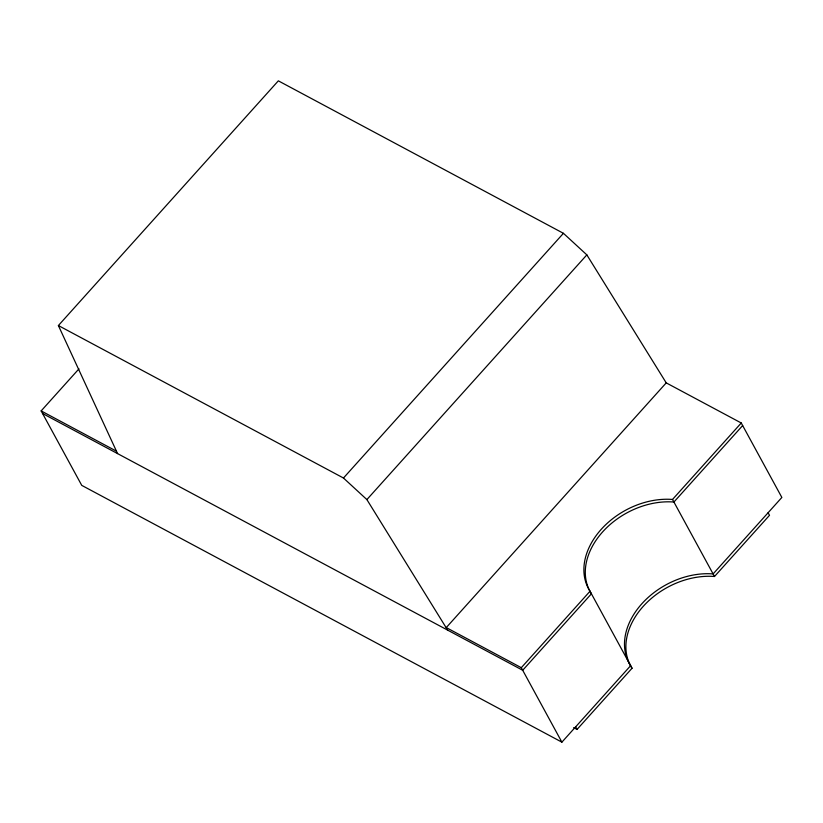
<?xml version="1.0" encoding="UTF-8"?>
<svg xmlns="http://www.w3.org/2000/svg" width="823" height="823" viewBox="0 0 823 823"><rect width="100%" height="100%" fill="white"/><g stroke="black" fill="none" stroke-linecap="round" stroke-linejoin="round"><path stroke-width="1.23" d="M117.576 453.607L58.382 325.548L278.339 80.839L563.426 233.31L586.84 254.883L666.229 382.87L741.256 422.991L781.85 497.452L713.109 573.919A69.945 51.314 -28.6 0 0 641.858 603.753A69.945 51.314 -28.6 0 0 630.624 665.684L561.893 742.161L81.744 485.375L41.15 410.914L78.957 368.858M58.382 325.548L343.469 478.019L563.426 233.31M447.671 630.151L366.883 499.592L586.84 254.883M666.229 382.87L446.272 627.579L521.298 667.7L561.893 742.161M521.298 667.7L590.029 591.233A69.945 51.314 -28.6 0 1 601.263 529.292A69.945 51.314 -28.6 0 1 672.514 499.458L741.256 422.991M742.655 425.563L673.914 502.03A69.945 51.314 -28.6 0 0 602.662 531.864A69.945 51.314 -28.6 0 0 591.428 593.795L522.698 670.272L42.549 413.485M573.641 727.614L577.036 729.435L632.033 668.255A69.945 51.314 -28.6 0 1 643.257 606.325A69.945 51.314 -28.6 0 1 714.508 576.491L769.505 515.311L768.106 512.739M41.15 410.914L116.177 451.035M343.469 478.019L366.883 499.592M672.514 499.458L714.508 576.491M590.029 591.233L632.033 668.255M575.637 726.863L577.036 729.435"/></g></svg>
